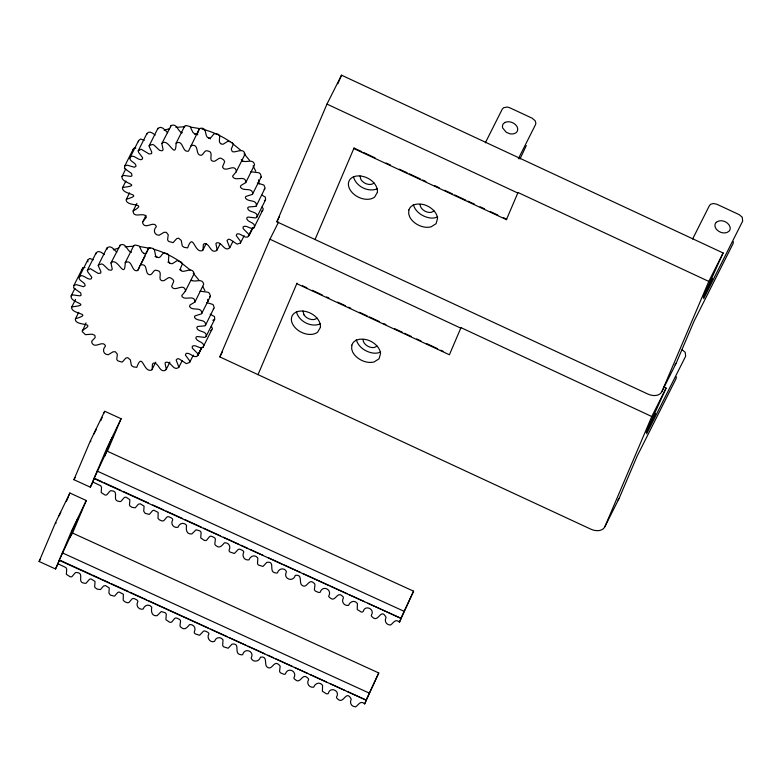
<?xml version="1.0" encoding="UTF-8"?>
<svg xmlns="http://www.w3.org/2000/svg" width="782" height="782" viewBox="0 0 782 782"><rect width="100%" height="100%" fill="white"/><g stroke="black" fill="none" stroke-linecap="round" stroke-linejoin="round"><path stroke-width="1.17" d="M86.03 322.888L82.247 331.597L85.404 334.667L92.149 334.188L94.857 335.361L95.189 337.57L91.934 340.972L91.68 342.213C94.397 350.004 102.901 339.368 105.531 346.055C102.031 349.466 103.204 354.51 108.209 354.754L113.116 351.783L115.394 351.773L117.359 354.178L116.782 358.879A2.424 1.662 26.7 0 0 118.219 361.001L122.217 362.125L125.794 358.117L127.681 357.638L130.34 359.818L131.415 365.458L133.282 366.846L136.772 367.345C142.666 351.03 143.174 372.946 151.483 370.072L152.197 369.045L152.431 364.246L153.301 363.151C159.069 362.213 159.235 373.366 165.676 370.13L166.214 368.801L165.022 363.19L165.628 362.349C171.062 360.649 173.487 372.095 178.902 367.169L176.136 360.003L177.397 358.791A2.463 1.691 26.7 0 1 179.792 359.339L186.321 363.64L189.645 362.418L189.469 360.531L185.344 355.028L186.233 353.327C190.065 352.496 192.959 357.628 196.761 356.543L198.286 354.138L192.284 348.098L192.294 346.24C195.617 344.002 199.547 349.329 202.978 347.394L212.44 328.42L211.277 326.319M145.931 215.255L142.549 222.743C145.266 230.534 153.771 219.898 156.4 226.585C152.901 229.996 154.074 235.05 159.078 235.284L163.976 232.322L166.263 232.303L168.228 234.717L167.641 239.419A2.424 1.662 26.7 0 0 169.078 241.54L173.086 242.664L176.664 238.647L178.55 238.168L181.209 240.348L182.284 245.988L184.151 247.376L187.641 247.874C193.535 231.57 194.044 253.485 202.352 250.611L203.066 249.585L203.3 244.776L204.17 243.681C209.938 242.743 210.104 253.896 216.546 250.67L217.083 249.331L215.891 243.72L216.497 242.889C221.932 241.188 224.356 252.625 229.771 247.699L227.005 240.543L228.266 239.331A2.463 1.691 26.7 0 1 230.651 239.879L237.19 244.17L240.514 242.958L240.328 241.071L236.213 235.558L237.093 233.857C240.924 233.036 243.818 238.158 247.62 237.073L249.155 234.668L243.153 228.627L243.163 226.77C246.486 224.542 250.416 229.869 253.847 227.933L263.299 208.96L262.146 206.859M95.971 253.896L95.971 253.153C98.209 249.663 102.149 252.713 104.231 254.6M146.83 134.436L146.84 133.693C149.079 130.193 153.018 133.253 155.1 135.139M202.978 347.394L203.799 345.585C203.349 341.636 197.132 341.871 195.862 338.303L196.087 337.208A2.424 1.662 26.7 0 1 197.866 336.592L204.874 337.433L206.037 336.485L206.174 334.422C204.552 330.493 197.064 332.037 196.781 327.345L197.738 326.456L204.952 325.859L205.598 324.95C205.774 318.851 197.748 321.529 194.923 318A2.59 1.779 26.7 0 1 195.05 315.889L201.531 313.846L210.456 296.202L209.478 293.338L208.09 292.243L200.016 291.187M253.847 227.933L254.668 226.125C254.218 222.176 248.002 222.411 246.731 218.833L246.956 217.738A2.424 1.662 26.7 0 1 248.735 217.122L255.743 217.963L256.907 217.025L257.043 214.952C255.421 211.023 247.933 212.567 247.65 207.885L248.608 206.986L255.812 206.399L256.467 205.49C256.643 199.39 248.617 202.069 245.792 198.53A2.59 1.779 26.7 0 1 245.919 196.419L252.4 194.376L261.325 176.732L260.347 173.878L258.959 172.773L250.885 171.727M201.824 313.367C201.736 306.045 191.903 311.519 189.518 306.397L190.085 304.941L194.894 302.077L203.721 284.228C202.255 277.434 195.099 282.947 191.258 280.132L191.756 280.738M252.694 193.897C252.596 186.585 242.762 192.059 240.387 186.927L240.954 185.471L245.763 182.607L254.58 164.767C253.124 157.964 245.959 163.477 242.127 160.662L242.625 161.278M95.971 253.153L87.34 270.318L87.721 271.833L91.817 277.278L91.093 278.988C86.919 280.308 81.983 272.195 78.953 277.502C78.826 281.295 85.248 281.891 85.17 285.674L83.527 286.72L76.353 284.648L73.967 285.322L73.606 287.923L80.702 292.947L81.103 295.166A2.424 1.662 26.7 0 1 79.324 295.782L73.058 294.941L71.426 295.401C68.093 302.937 93.928 304.335 71.797 306.886L71.592 307.414C71.563 314.677 94.065 313.191 75.483 318.743L75.336 319.594C76.206 326.768 97.848 321.676 82.237 330.424M146.84 133.693L138.209 150.858L138.59 152.373L142.676 157.817L141.962 159.528C137.779 160.848 132.852 152.725 129.812 158.042C129.695 161.835 136.107 162.421 136.039 166.204L134.396 167.25L127.222 165.178L124.827 165.852L124.475 168.462L131.571 173.487L131.972 175.696A2.424 1.662 26.7 0 1 130.183 176.312L123.927 175.471L122.285 175.93C118.962 183.477 144.797 184.865 122.666 187.426L122.461 187.954C122.432 195.207 144.934 193.721 126.352 199.283L126.195 200.133C127.075 207.298 148.717 202.215 133.106 210.954C133.253 219.351 144.465 210.984 146.361 217.328L142.803 221.501M206.037 336.485L214.679 319.32L214.532 316.632L210.123 314.159M256.907 217.025L265.538 199.86L265.401 197.162L262.009 195.138M116.723 252.185C114.25 249.937 111.308 244.962 107.329 247.552L106.968 249.292M157.681 129.353L158.199 128.082C162.177 125.501 165.119 130.467 167.592 132.725M676.371 376.816L676.068 378.713L637.066 456.268L619.227 498.154L604.916 526.609A12.033 8.27 26.7 0 1 590.772 529.14L219.83 356.905L269.946 239.224L278.568 222.078M733.389 241.697L733.096 243.583L694.084 321.148L676.244 363.034L661.943 391.479A12.033 8.27 26.7 0 1 647.799 394.02L276.857 221.785L326.964 104.104L341.519 75.17L723.115 252.967L703.165 297.131L712.255 278.48L703.663 298.656L742.665 221.101L742.226 217.201L739.186 214.649L716.83 204.239L713.36 203.506L710.77 204.21L709.421 205.607L692.627 238.999M526.306 145.589L519.991 158.971M58.386 563.363L55.512 568.973L39.1 561.476L55.307 523.178L69.852 493.012L86.274 500.509L72.159 533.998M69.852 493.012L68.728 495.935M93.214 481.575L90.341 487.186L73.919 479.689L90.135 441.4L104.68 411.224L121.093 418.732L107.447 451.126M55.512 568.973L71.719 530.685L86.274 500.509M90.341 487.186L106.547 448.897L121.093 418.732M194.894 302.077C195.041 293.641 183.721 301.803 181.688 295.645L185.256 291.403L194.19 273.602C192.528 266.848 186.028 271.96 181.913 271.286M245.763 182.607C245.91 174.181 234.58 182.343 232.557 176.185L236.125 171.932L245.059 154.142C243.388 147.387 236.887 152.5 232.772 151.816M133.624 246.164L134.983 244.952L139.206 245.988L142.089 251.951L144.328 253.612L143.741 253.495M184.493 126.694L185.852 125.491L190.075 126.518L192.959 132.481L195.197 134.152L194.659 133.986M81.973 269.986L82.941 267.708L84.984 267.483M132.842 150.515L133.81 148.238L135.853 148.013M106.939 247.972L98.161 265.528L100.868 271.51L100.741 273.074L98.239 273.456L90.292 268.646L87.34 270.318M157.808 128.502L149.03 146.068L151.728 152.04L151.6 153.614L149.108 153.986L141.151 149.176L138.209 150.858M133.79 245.616L125.237 262.664C124.758 281.08 117.564 256.173 110.966 262.967L112.149 268.627A2.463 1.691 26.7 0 1 110.878 270.24L108.678 269.81L103.527 264.903A2.463 1.691 26.7 0 0 101.357 263.964L98.307 265.137M184.66 126.146L176.106 143.194C175.627 161.62 168.433 136.703 161.835 143.507L163.018 149.157A2.463 1.691 26.7 0 1 161.737 150.77L159.548 150.34L154.396 145.442A2.463 1.691 26.7 0 0 152.226 144.504L149.176 145.667M93.4 259.751L89.695 258.461L87.711 260.093L87.907 261.843M144.269 140.281L140.565 139L138.58 140.623L138.453 141.767M56.021 522.767L55.776 523.559M90.575 441.693L90.849 440.98M96.196 429.67L96.45 428.878L93.918 434.039M125.237 262.664C132.657 258.549 131.19 272.595 137.652 270.552L148.56 248.207L150.193 247.747L152.539 248.363L154.406 249.751L155.618 255.822L157.338 257.327L154.992 256.555M147.104 251.794L148.326 248.568M208.1 137.818C204.298 135.96 207.445 126.86 200.241 128.297L199.195 129.098L188.521 151.082C182.059 153.125 183.526 139.088 176.106 143.194M199.195 129.098L197.563 133.409L195.471 134.201L197.826 134.778M205.392 325.478L214.239 307.492L213.027 304.521L206.497 302.468M256.261 206.018L265.108 188.022L263.896 185.051L257.366 182.998M104.045 412.974L104.397 412.075M66.411 501.389L68.269 497.02M100.77 420.696L102.159 417.422M59.549 560.039L57.966 563.773L65.932 567.576L66.724 569.198L66.353 574.291L69.852 576.617A2.395 1.613 25.8 0 0 71.973 576.598L75.062 573.011A2.424 1.632 25.8 0 1 77.135 572.59C84.681 573.069 76.734 582.473 84.075 583.108A2.395 1.613 25.8 0 0 86.196 583.098L89.285 579.511A2.424 1.632 25.8 0 1 91.357 579.091L95.042 581.446L94.671 586.539L94.974 587.595L97.212 589.129L100.428 589.589L103.507 586.011L105.492 585.581L109.265 587.947L108.903 593.039L110.36 595.122L114.514 596.177L117.73 592.512L119.04 591.994L123.361 594.222L123.194 600.136L124.582 601.622L127.134 602.736L128.874 602.59L131.963 599.012A2.424 1.632 25.8 0 1 134.426 598.719L136.752 599.833A2.424 1.632 25.8 0 1 137.857 601.7C135.364 605.679 138.913 610.136 143.096 609.09C144.523 604.955 149.039 603.645 151.776 607.145C150.955 611.104 151.493 616.431 157.045 615.727L161.287 611.544L164.846 612.619A2.395 1.613 25.8 0 1 166.263 614.251L165.921 619.715L169.43 622.11A2.424 1.632 25.8 0 0 171.893 621.817L174.64 618.503A2.424 1.632 25.8 0 1 177.103 618.22L179.42 619.334A2.424 1.632 25.8 0 1 180.525 621.201L180.026 625.541A2.424 1.632 25.8 0 0 181.131 627.408C184.777 630.918 187.377 627.105 189.645 624.554C193.789 624.144 196.429 628.239 194.249 632.032A2.424 1.632 25.8 0 0 195.363 633.909L199.566 635.277L203.428 631.23A2.395 1.613 25.8 0 1 205.549 631.221L207.523 632.12A2.395 1.613 25.8 0 1 208.941 633.752C206.301 637.76 210.28 643.322 214.571 641.318C215.773 637.027 220.632 636.44 223.007 639.793L222.704 645.033A2.424 1.632 25.8 0 0 223.808 646.909L228.168 648.229L232.01 644.153C241.052 642.569 233.31 653.82 240.553 654.612A2.395 1.613 25.8 0 0 242.674 654.593C244.737 647.173 254.942 651.386 251.149 658.033C252.488 662.589 259.331 661.983 260.465 657.154C267.659 655.903 264.404 663.214 266.486 666.401C271.999 672.227 273.583 659.353 278.998 664.827A2.424 1.632 25.8 0 1 280.103 666.694L279.604 671.034A2.424 1.632 25.8 0 0 281.061 673.116L284.003 674.309L285.352 674.094C287.698 666.42 297.756 671.269 293.866 677.974A2.395 1.613 25.8 0 0 295.283 679.617C300.532 684.729 302.194 672.461 307.453 677.828A2.424 1.632 25.8 0 1 308.558 679.695C306.143 683.673 309.467 687.955 313.67 687.173C315.273 683.097 319.789 681.484 322.575 685.296L322.409 691.288L326.29 693.732A2.424 1.632 25.8 0 0 328.372 693.321C330.092 686.029 340.62 690.946 336.504 697.036A2.424 1.632 25.8 0 0 337.609 698.903C343.757 705.217 345.937 688.795 351.235 699.196C349.202 703.008 351.538 706.84 355.693 706.83C358.547 704.924 360.531 699.929 364.656 703.898L378.752 672.96L72.061 532.835L59.197 560.323L366.24 700.173L347.394 691.562M399.485 622.12L401.068 618.386L94.016 478.535L106.89 451.048L413.57 591.182L399.485 622.12C395.35 618.151 393.366 623.146 390.521 625.043C386.357 625.053 384.03 621.221 386.054 617.409C380.766 607.008 378.576 623.44 372.437 617.115A2.424 1.632 25.8 0 1 371.323 615.248C375.438 609.158 364.92 604.251 363.19 611.534A2.424 1.632 25.8 0 1 361.118 611.944L357.237 609.501L357.403 603.509C354.608 599.696 350.092 601.319 348.498 605.385C344.285 606.167 340.972 601.886 343.376 597.917A2.424 1.632 25.8 0 0 342.272 596.04C337.022 590.684 335.361 602.942 330.112 597.829A2.395 1.613 25.8 0 1 328.684 596.197C332.585 589.481 322.526 584.643 320.17 592.306L318.831 592.521L315.879 591.329A2.424 1.632 25.8 0 1 314.423 589.247L314.931 584.916A2.424 1.632 25.8 0 0 313.826 583.049C308.411 577.566 306.827 590.439 301.305 584.623C299.223 581.437 302.478 574.115 295.283 575.366C293.172 582.864 282.605 578.69 286.476 571.916C285.156 567.409 278.568 568.133 277.502 572.805A2.395 1.613 25.8 0 1 275.381 572.825C268.128 572.033 275.87 560.782 266.828 562.375L262.987 566.442L258.637 565.122A2.424 1.632 25.8 0 1 257.522 563.255L257.825 558.006C255.127 554.213 250.426 555.797 248.92 559.883C244.287 560.723 241.609 556.012 243.769 551.975A2.395 1.613 25.8 0 0 242.342 550.332L240.377 549.433A2.395 1.613 25.8 0 0 238.246 549.453L234.385 553.49L230.182 552.121A2.424 1.632 25.8 0 1 229.077 550.254C231.247 546.462 228.618 542.366 224.463 542.767C222.205 545.318 219.595 549.13 215.959 545.621A2.424 1.632 25.8 0 1 214.845 543.754L215.353 539.414A2.424 1.632 25.8 0 0 214.248 537.547L211.922 536.432A2.424 1.632 25.8 0 0 209.459 536.726L206.712 540.039A2.424 1.632 25.8 0 1 204.249 540.323L200.739 537.928L201.091 532.474A2.395 1.613 25.8 0 0 199.674 530.831L196.106 529.766L191.864 533.94C186.311 534.644 185.774 529.316 186.605 525.357C183.868 521.858 179.352 523.168 177.925 527.312C173.731 528.349 170.183 523.891 172.675 519.913A2.424 1.632 25.8 0 0 171.571 518.046L169.244 516.931A2.424 1.632 25.8 0 0 166.781 517.225L163.702 520.812L161.962 520.949L159.401 519.834L158.013 518.358L158.189 512.435L153.868 510.216L152.558 510.724L149.342 514.39L145.178 513.334L143.722 511.252L144.093 506.169L140.31 503.794L138.336 504.224L135.247 507.811L132.031 507.342L129.792 505.807L129.499 504.752L129.871 499.669L126.185 497.313A2.424 1.632 25.8 0 0 124.103 497.723L121.024 501.311A2.395 1.613 25.8 0 1 118.903 501.33C111.552 500.685 119.499 491.282 111.953 490.813A2.424 1.632 25.8 0 0 109.881 491.223L106.802 494.81A2.395 1.613 25.8 0 1 104.671 494.83L101.181 492.504L101.552 487.421L100.761 485.798L92.794 481.986L94.378 478.261L102.09 481.78M70.253 537.097L72.061 532.835M104.622 456.375L106.89 451.048M337.844 83.801L341.519 75.17M315.019 239.566L354.021 148.052L361.763 151.659M257.992 374.686L296.994 283.172M354.021 148.052L353.777 148.531L506.413 219.654L518.007 192.519L708.805 281.412L661.943 391.479M296.749 283.661L449.396 354.774L460.989 327.638L651.787 416.532L604.916 526.609M365.888 700.457L378.752 672.96M400.707 618.67L413.57 591.182M364.656 703.898L366.24 700.173M663.879 387.061L666.098 388.087L646.147 432.26L655.228 413.61L646.636 433.785L685.648 356.221L685.208 352.32L682.158 349.779M59.1 515.817L60.752 512.327M236.125 171.932L236.428 171.297C234.629 162.627 225.275 173.467 222.518 166.928L224.678 161.688L223.769 159.987L221.912 158.707A2.434 1.672 26.7 0 0 219.068 158.414L214.942 161.121L213.203 161.307A2.786 1.916 26.7 0 1 211.12 159.997C210.026 156.83 213.242 151.718 207.865 150.965C204.806 149.47 203.76 153.956 201.688 155.188C194.591 156.185 199.84 143.888 191.776 145.423L190.564 146.263M185.256 291.403L185.559 290.767C183.76 282.097 174.415 292.927 171.649 286.388L173.809 281.158L172.9 279.457L171.043 278.167A2.434 1.672 26.7 0 0 168.198 277.874L164.073 280.582L162.333 280.767A2.786 1.916 26.7 0 1 160.251 279.467C159.157 276.3 162.373 271.178 156.996 270.435C153.937 268.94 152.891 273.426 150.818 274.648C143.722 275.645 148.971 263.348 140.907 264.893L139.695 265.733M249.155 235.265L252.713 228.051M198.286 354.735L201.844 347.511M129.812 158.042L138.58 140.623M121.992 176.488L125.765 168.98M122.666 187.426L125.902 180.994M78.953 277.502L87.711 260.093M71.123 295.948L74.896 288.441M71.797 306.886L75.571 299.379M126.352 199.283L129.587 192.851M161.835 143.507L171.199 125.482C176.84 123.145 177.582 130.79 181.532 132.569M75.483 318.743L78.718 312.311M110.966 262.967L120.33 244.952C125.97 242.615 126.713 250.26 130.662 252.039M138.062 270.034L139.675 266.818M140.76 264.668L145.071 256.085M217.044 250.064L220.241 243.73M166.175 369.534L169.899 362.134M240.514 242.958L244.16 235.675M189.645 362.418L193.301 355.145M276.857 221.785L279.545 216.428M219.83 356.905L222.528 351.548M485.329 142.823L502.288 109.099L503.647 107.701L507.215 107.046L509.708 107.74L532.053 118.15L535.093 120.692L535.875 123.106L535.543 124.592L518.349 158.775M518.007 192.519L517.762 192.998L326.964 104.104M506.413 219.654L506.658 219.165L503.344 217.621M460.989 327.638L460.745 328.117L269.946 239.224M708.805 281.412L723.115 252.967M651.787 416.532L666.098 388.087M124.827 165.852L133.536 148.57M73.967 285.322L82.667 268.04M133.106 210.954L136.899 203.428M75.14 477.489L73.919 479.689M40.312 559.277L39.1 561.476M202.812 250.24L206.086 243.759M151.952 369.71L155.765 362.144M229.771 247.699L232.997 241.296M178.902 367.169L182.138 360.756M252.86 227.523L248.481 236.232L252.811 227.826M201.443 348.078L197.611 355.693L201.942 347.286M170.691 125.902L170.476 126.948M119.822 245.372L119.607 246.408M265.538 199.86L264.375 200.798M214.679 319.32L212.763 320.268M261.325 176.732L260.357 177.592M210.456 296.202L209.498 297.062M675.003 364.803L676.244 363.034M617.976 499.933L619.227 498.154M262.723 210.417L261.647 211.189M211.863 329.887L210.778 330.649M146.693 252.869L144.602 253.671M434.147 210.964L431.293 212.362A8.035 5.523 26.7 0 1 420.09 204.415M377.129 346.084L374.275 347.491A8.035 5.523 26.7 0 1 363.073 339.544M264.15 189.352L264.697 189.058M213.281 308.822L213.828 308.528M164.161 130.34L169.626 128.571M113.292 249.8L118.756 248.031M377.452 188.716C368.283 192.753 355.693 186.243 353.464 176.644M320.425 323.836C311.256 327.873 298.675 321.363 296.446 311.764M175.911 127.349L184.278 126.762M125.042 246.819L133.419 246.232M181.297 132.705L182.333 132.715M130.428 252.166L131.464 252.185M190.867 127.124L199.85 128.629M140.007 246.584L150.105 248.363M202.108 129.167L204.366 129.695A61.485 42.248 26.7 0 1 217.679 134.641M157.602 257.425C161.385 258.94 161.776 251.335 165.637 253.27C171.991 253.955 166.107 260.709 169.85 263.133L167.837 262.097M221.062 143.859L221.834 144.142A2.405 1.652 26.7 0 0 223.574 143.956L228.227 141.053L232.332 142.754L233.319 144.387L231.247 149.098L232.078 151.268M170.193 263.319L170.965 263.602A2.405 1.652 26.7 0 0 172.714 263.426L177.367 260.514L181.463 262.224L182.46 263.847L180.378 268.568L181.209 270.728L179.557 269.516M210.544 138.834L208.471 137.964C212.254 139.47 212.645 131.875 216.497 133.8C222.86 134.484 216.976 141.249 220.71 143.663M97.183 471.077L403.874 611.211M104.299 482.797L120.839 490.353M123.038 491.36L148.404 502.943M152.822 504.967L163.849 510.001M166.048 511.008L182.597 518.564M184.806 519.571L201.345 527.136M203.555 528.143L220.094 535.699M223.398 537.214L238.842 544.272M241.052 545.279L247.669 548.299M249.869 549.306L263.104 555.357M268.617 557.869L281.852 563.92M284.062 564.927L300.601 572.483M302.81 573.489L329.281 585.591M330.375 586.089L346.925 593.655M349.124 594.662L364.568 601.71M367.872 603.225L381.108 609.276M382.212 609.774L399.954 617.888M62.364 552.864L369.045 692.999M60.654 560.547L91.523 574.653M92.628 575.151L100.35 578.68M101.455 579.188L109.177 582.717M111.376 583.724L127.925 591.28M130.125 592.287L143.36 598.338M144.465 598.836L146.674 599.843M148.873 600.859L208.432 628.063M210.632 629.07L227.181 636.636M229.38 637.643L245.929 645.199M248.129 646.206L264.678 653.762M267.982 655.277L273.495 657.799M275.704 658.806L292.243 666.362M294.452 667.369L307.688 673.419M309.897 674.426L326.436 681.982M330.845 684.006L345.185 690.555M363.972 152.685L375.037 157.847M386.093 162.998L390.521 165.061M399.367 169.186L407.109 172.793M409.318 173.819L420.384 178.97M422.593 180.007L425.916 181.551M434.763 185.676L439.191 187.729M444.714 190.309L452.455 193.916M454.674 194.953L465.73 200.104M467.949 201.13L474.586 204.229M480.109 206.8L484.537 208.862M490.07 211.443L497.811 215.05M302.478 285.733L306.867 287.776M312.35 290.327L322.223 294.931M326.612 296.974L328.802 298.001M337.58 302.087L345.263 305.664M348.547 307.199L350.747 308.216M359.534 312.311L367.227 315.899M369.427 316.925L379.319 321.529M383.708 323.582L385.907 324.598M394.695 328.694L402.388 332.282M404.587 333.308L411.176 336.377M416.669 338.938L421.068 340.981M426.561 343.542L437.549 348.664M440.843 350.199L443.042 351.226M231.99 143.086L240.954 150.457M190.085 269.917L179.234 261.149A61.485 42.248 26.7 0 0 153.497 249.165M244.062 153.712L249.663 160.476M193.193 273.182L198.794 279.936M241.306 159.587L241.746 160.281M253.065 165.784L255.753 171.199M202.734 286.329L204.884 290.66M303.895 314.696L303.005 311.041M413.346 204.61C415.301 211.912 422.622 216.741 429.807 217.914A14.389 9.883 26.7 0 0 437.676 216.858M356.318 339.74C358.273 347.032 365.595 351.871 372.789 353.034A14.389 9.883 26.7 0 0 380.648 351.978M360.023 175.911L360.913 179.577A8.045 5.523 26.7 0 0 374.05 182.968M218.755 135.149A61.485 42.248 26.7 0 1 230.104 141.689M258.441 179.821A61.485 42.248 26.7 0 1 259.077 184.102M207.641 299.369A61.573 42.306 26.7 0 1 208.022 301.52M317.033 318.088A8.045 5.523 26.7 0 1 303.875 314.696M351.822 345.126L351.685 348.958L352.662 352.008A15.396 10.577 26.7 0 0 374.04 361.968L379.045 358.821L380.551 353.503A15.396 10.577 26.7 0 0 367.687 340.004C362.076 338.342 354.06 338.567 351.822 345.126M408.839 209.996L408.703 213.838L409.69 216.888A15.396 10.577 26.7 0 0 431.068 226.848L436.063 223.701L437.568 218.374A15.396 10.577 26.7 0 0 424.704 204.884C419.103 203.222 411.088 203.447 408.839 209.996M72.433 530.264L72.188 531.056L78.053 518.241L72.433 530.264M107.261 448.477L107.017 449.279L112.862 436.376L107.261 448.477M320.385 327.443L317.619 332.174A15.396 10.577 26.7 0 1 297.258 329.662A15.396 10.577 26.7 0 1 294.237 313.289A15.396 10.577 26.7 0 1 314.599 315.801L316.495 317.541A16.158 11.104 26.7 0 1 320.385 327.443M377.413 192.313L374.637 197.044A15.396 10.577 26.7 0 1 354.275 194.542A15.396 10.577 26.7 0 1 351.265 178.169A15.396 10.577 26.7 0 1 371.616 180.671L373.513 182.411A16.158 11.104 26.7 0 1 377.413 192.313M716.312 222.284L715.374 223.486A8.299 6.021 23.1 0 0 715.96 228.627C718.668 232.537 724.846 234.571 728.814 231.394A7.585 5.503 23.1 0 0 729.909 226.633C728.062 221.56 720.672 218.804 716.312 222.284M505.152 122.363L503.833 123.292A7.585 5.503 23.1 0 0 502.738 128.053L506.286 132.334L510.108 133.83A8.299 6.031 23.1 0 0 514.468 133.517A7.585 5.503 23.1 0 0 517.273 131.19A8.299 6.021 23.1 0 0 516.687 126.049C514.165 122.559 509.258 120.663 505.152 122.363"/></g></svg>
